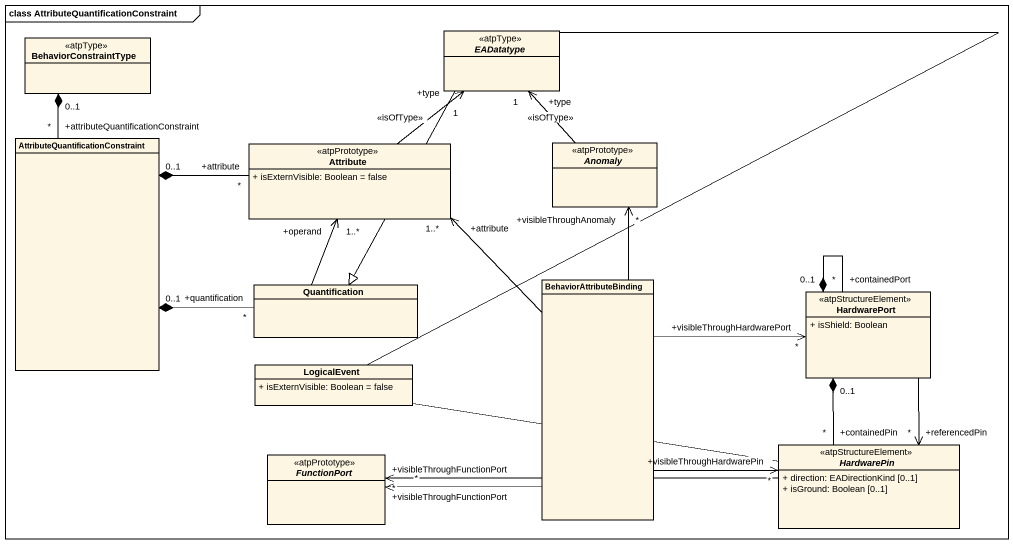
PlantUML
@startuml
mainframe class AttributeQuantificationConstraint
hide circle
hide empty members
skinparam classAttributeIconSize 0
class BehaviorConstraintType <<atpType>>
abstract class EADatatype <<atpType>>
class "AttributeQuantificationConstraint" as AttributeQuantificationConst
class Attribute <<atpPrototype>> {
  + isExternVisible: Boolean = false
}
abstract class Anomaly <<atpPrototype>>
class Quantification
class BehaviorAttributeBinding
class HardwarePort <<atpStructureElement>> {
  + isShield: Boolean
}
class LogicalEvent {
  + isExternVisible: Boolean = false
}
abstract class FunctionPort <<atpPrototype>>
abstract class HardwarePin <<atpStructureElement>> {
  + direction: EADirectionKind [0..1]
  + isGround: Boolean [0..1]
}
AttributeQuantificationConst "+attributeQuantificationConstraint\n*" -up-* "0..1" BehaviorConstraintType
AttributeQuantificationConst "0..1" *-right- "+attribute\n*" Attribute
AttributeQuantificationConst "0..1" *-right- "+quantification\n*" Quantification
Attribute -up-> "+type\n1" EADatatype : <<isOfType>>
Anomaly -up-> "+type\n1" EADatatype : <<isOfType>>
Quantification -up-> "+operand\n1..*" Attribute
BehaviorAttributeBinding -up-> "+attribute\n1..*" Attribute
BehaviorAttributeBinding -up-> "+visibleThroughAnomaly\n*" Anomaly
BehaviorAttributeBinding -right-> "+visibleThroughHardwarePort\n*" HardwarePort
BehaviorAttributeBinding -left-> "+visibleThroughFunctionPort\n*" FunctionPort
BehaviorAttributeBinding -right-> "+visibleThroughHardwarePin\n*" HardwarePin
HardwarePort "+containedPort\n*" --* "0..1" HardwarePort
HardwarePort --> "+referencedPin\n*" HardwarePin
LogicalEvent -up-|> Quantification
LogicalEvent --> "+visibleThroughFunctionPort\n*" FunctionPort
HardwarePin "+containedPin\n*" -up-* "0..1" HardwarePort
@enduml
